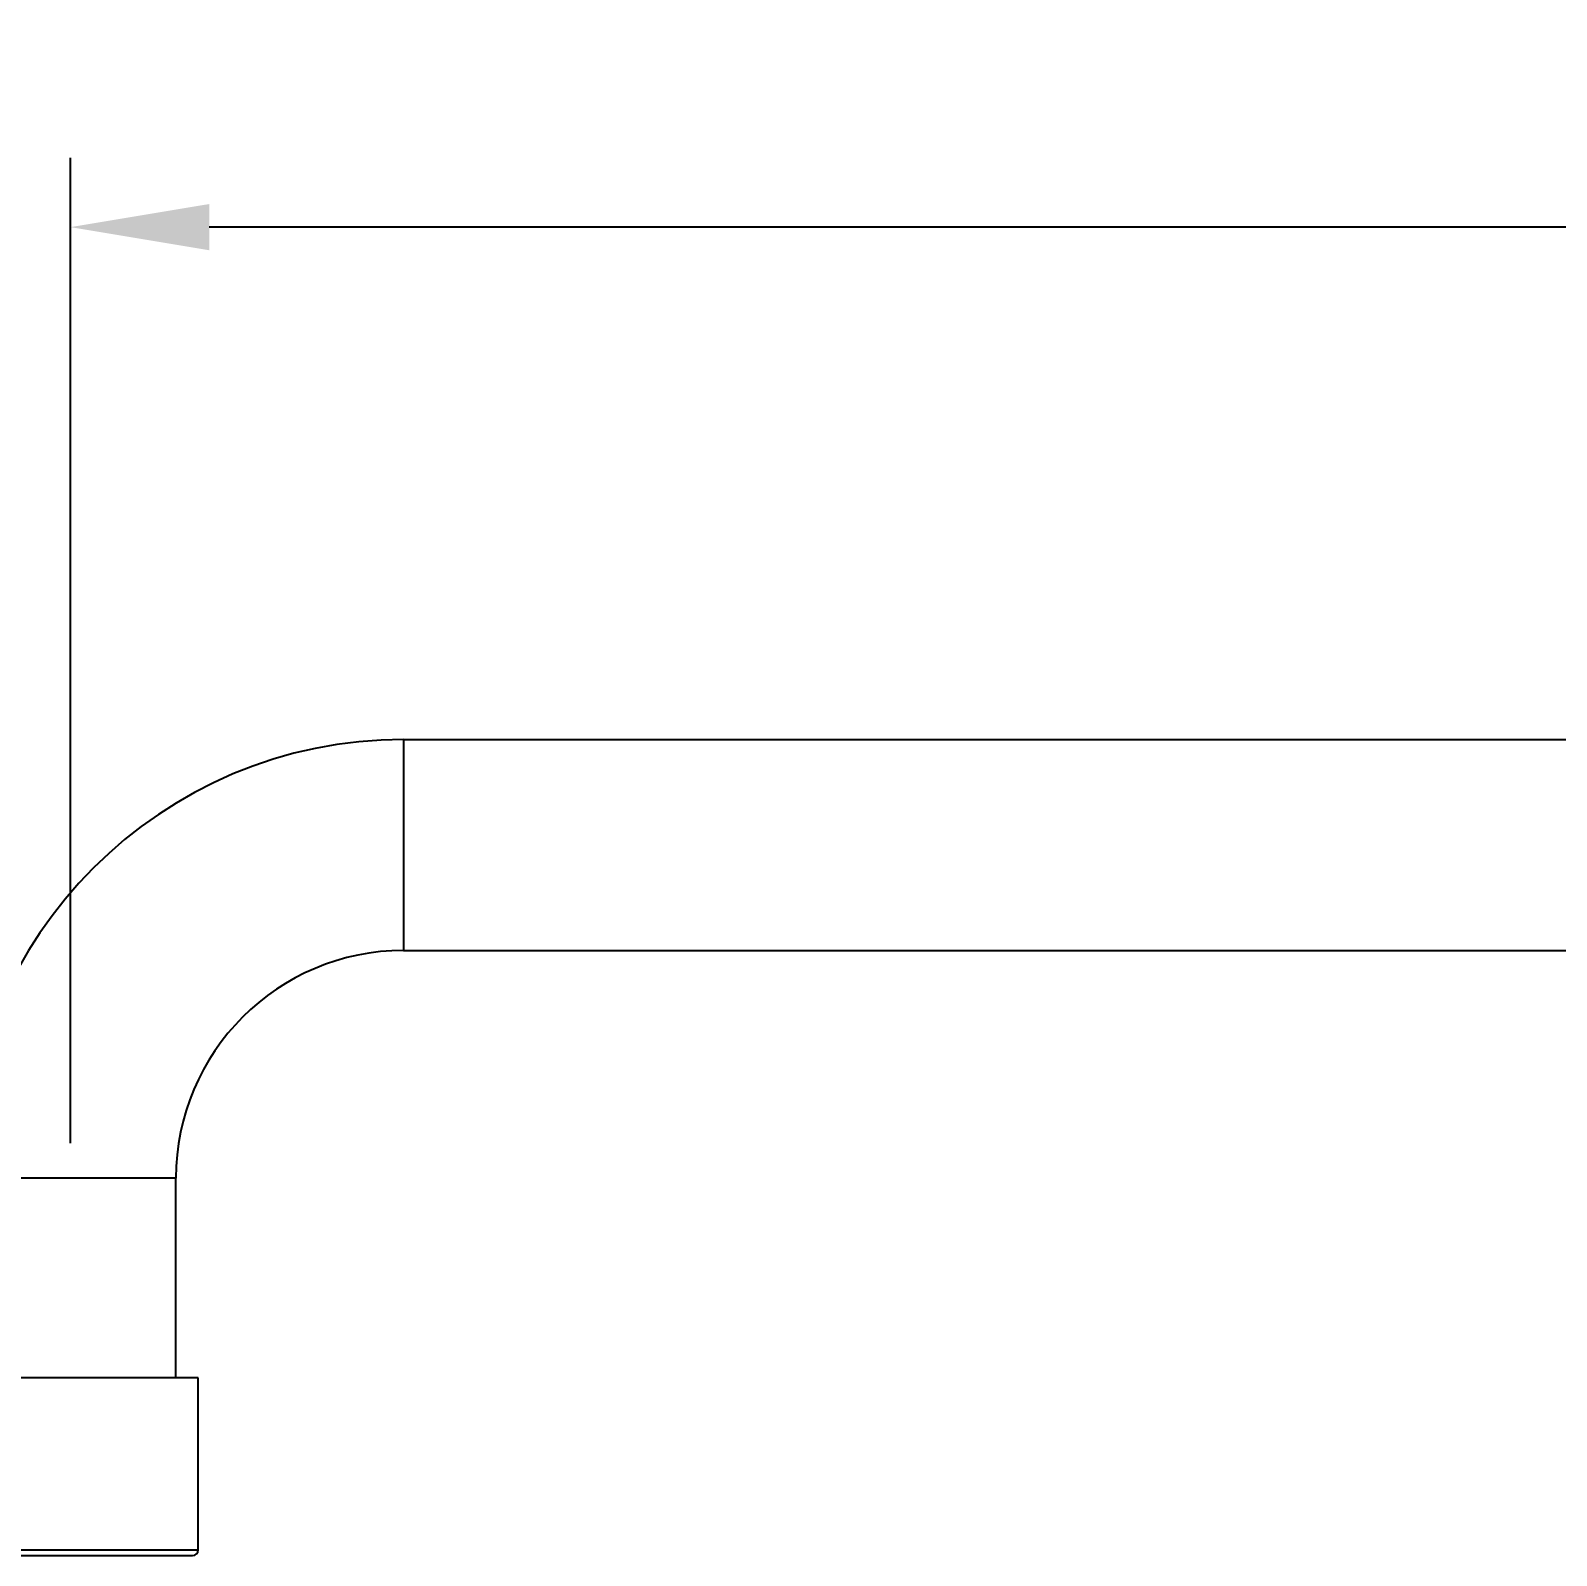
# Model space of a CAD drawing. Header units: millimetres. Extents: x 687 to 1107, y -116 to 478.
# Drawn here: x 943.95 to 971.43, y 383.02 to 410.5 of the extents above; entities that cross this region are included whole.
import ezdxf

# ---------------------------------------------------------------- set-up
doc = ezdxf.new("R2010")
doc.units = ezdxf.units.MM
doc.header["$LTSCALE"] = 0.1
doc.layers.add('DIM', color=3, linetype='Continuous')
doc.styles.get("Standard").update_dxf_attribs({"font": 'arial.ttf'})
doc.dimstyles.new('ISO-25', dxfattribs={"dimtxt": 2.5, "dimasz": 2.5, "dimexe": 1.25, "dimexo": 0.625, "dimtad": 1, "dimlfac": 5, "dimtxsty": 'Standard', "dimcen": 2.5, "dimadec": 0, "dimazin": 0, "dimtfac": 1, "dimtmove": 0, "dimatfit": 3, "dimfxl": 0, "dimarcsym": 0})

# ---------------------------------------------------------------- blocks, each defined once
blk = doc.blocks.new('*D66')
at = {"layer": 'Defpoints', "color": 0}
for p in [(944.667, 406.956), (944.667, 389.825), (1014.669, 375.824)]:
    blk.add_point(p, dxfattribs=at)
at = {"layer": 'DIM', "color": 0, "lineweight": -2}
for p, q in [((944.667, 390.45), (944.667, 408.206)), ((1014.669, 376.449), (1014.669, 408.206)), ((1012.169, 406.956), (947.167, 406.956))]:
    blk.add_line(p, q, dxfattribs=at)
at = {"layer": 'DIM', "color": 0}
for points in [[(947.167, 407.372), (947.167, 406.539), (944.667, 406.956)], [(1012.169, 407.372), (1012.169, 406.539), (1014.669, 406.956)]]:
    blk.add_solid(points, dxfattribs=at)
at = {"layer": 'DIM', "color": 0, "insert": (979.668, 408.858), "char_height": 2.5, "attachment_point": 5}
blk.add_mtext('350', dxfattribs=at)

msp = doc.modelspace()

# ---------------------------------------------------------------- linework, layer by layer
for p, q in [((950.6673, 397.7247), (994.6683, 397.7247)), ((950.6673, 397.7247), (950.6673, 393.9246)), ((950.6673, 393.9246), (994.6683, 393.9246)), ((946.5672, 389.8246), (942.7671, 389.8246)), ((946.5672, 386.2245), (946.5672, 389.8246)), ((946.9672, 386.2245), (942.3671, 386.2245)), ((946.9672, 383.1244), (946.9672, 386.2245)), ((942.3671, 383.1244), (946.9672, 383.1244)), ((942.4671, 383.0244), (946.8672, 383.0244))]:
    msp.add_line(p, q)
for centre, radius, start, end in [((950.6673, 389.8246), 7.9002, 90, 180), ((950.6673, 389.8246), 4.1001, 90, 180), ((946.8672, 383.1244), 0.1, 270, 0)]:
    msp.add_arc(centre, radius, start, end)

# ---------------------------------------------------------------- dimensions: what is measured, and where the dimension line sits
at = {"layer": 'DIM'}
dim = msp.add_linear_dim(base=(944.6671, 406.9555), p1=(1014.6687, 375.8242), p2=(944.6671, 389.8246), text='350', dimstyle='ISO-25', dxfattribs=at)
dim.commit()
dim.dimension.update_dxf_attribs({"geometry": '*D66', "text_midpoint": (979.6679, 408.8578)})

doc.saveas('drawing.dxf')
